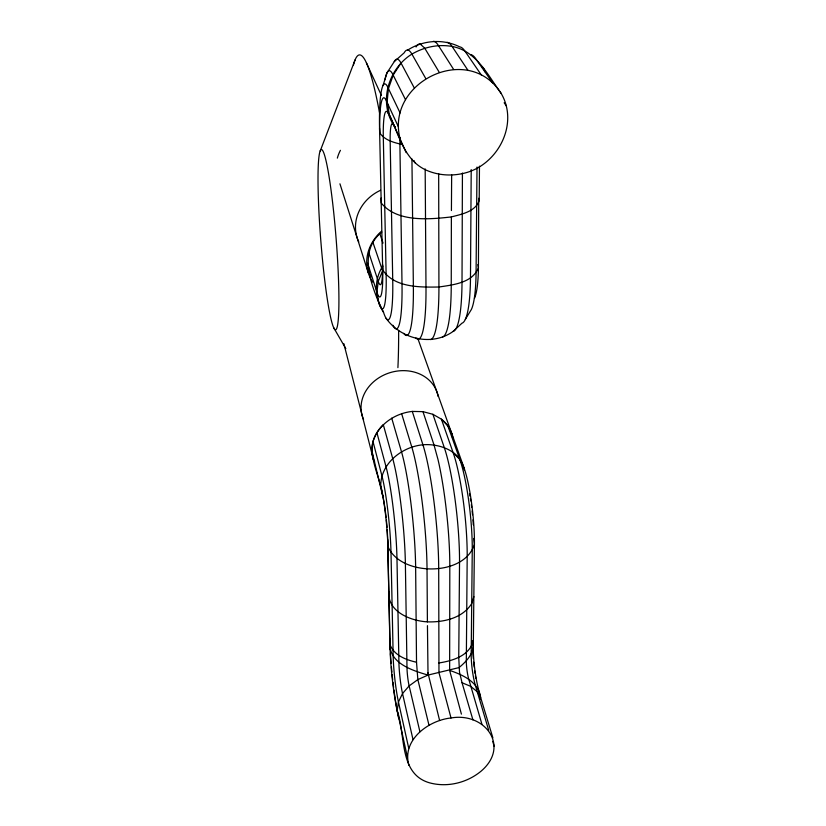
<?xml version="1.0" encoding="UTF-8"?>
<svg xmlns="http://www.w3.org/2000/svg" width="826" height="826" viewBox="0 0 826 826"><rect width="100%" height="100%" fill="white"/><g stroke="black" fill="none" stroke-linecap="round" stroke-linejoin="round"><path stroke-width="1.24" d="M462.426 173.047L462.013 282.151A87.174 14.569 85.6 0 1 453.164 331.391C431.864 346.765 400.775 339.083 386.072 318.258M479.472 166.15L479.204 200.739C475.053 211.848 461.527 214.223 451.378 216.928L451.244 285.238A91.954 14.651 85.6 0 1 442.488 337.008M387.198 529.703A31.935 3.345 84.3 0 1 387.652 539.471L390.12 649.143A44.697 4.502 83.7 0 0 397.182 710.597C405.803 734.799 398.648 773.859 429.386 782.78C447.258 787.715 467.041 782.872 481.197 771.071C510.613 745.888 484.532 711.991 451.017 717.98L438.967 672.653L438.699 568.329A85.987 11.43 84.1 0 0 422.912 444.78L412.288 411.42C394.993 413.268 378.256 424.481 373.001 441.559C369.325 459.721 379.908 476.881 382.397 494.588A31.935 3.345 84.3 0 1 386.124 517.654M471.212 169.609L470.479 277.99A79.657 13.835 85.6 0 1 461.992 323.173L453.164 331.391M477.015 167.048L476.065 273.065A69.921 12.504 85.6 0 1 471.367 309.492L465.306 319.404M451.419 210.558L451.657 174.844M480.433 699.415L479.317 692.343A32.875 5.101 82.9 0 1 473.288 646.995L474.423 544.138L473.742 538.449M367.611 263.257L376.945 292.228L378.752 302.781A59.111 7.052 85.5 0 0 386.145 275.182L383.305 137.147A38.956 5.132 86.1 0 1 388.199 113.379L389.459 115.093C398.999 134.896 404.193 160.254 426.309 170.197C439.246 175.866 453.753 176.382 467.237 172.376C498.956 162.774 518.718 123.105 501.145 93.41C487.805 75.3 476.623 50.944 452.07 46.442C438.172 43.995 424.017 47.02 411.906 54.103C388.623 68.475 378.432 101.422 393.63 125.129A26.267 3.552 86.1 0 0 390.171 140.998L392.722 279.828A70.427 8.632 85.5 0 1 383.522 312.28L378.081 300.809C369.108 278.827 359.785 249.772 381.808 232.023M400.527 140.43C383.76 82.714 468.301 41.176 501.145 93.41M408.984 765.444C401.405 740.22 428.467 720.262 451.017 717.98M473.845 596.599L471.708 603.589L471.192 654.182A22.178 3.387 82.9 0 0 475.26 684.93L488.693 730.298M383.037 85.429L387.064 72.719L394.281 61.599L404.172 52.823A98.057 14.589 86.2 0 1 411.906 54.103L425.71 78.46M473.164 641.028C469.478 656.009 452.121 660.955 438.689 662.999M320.22 150.972L355.066 59.947M394.281 61.599A89.755 12.679 86.1 0 1 401.023 63.055L393.279 74.918L388.426 88.661L387.157 101.701L389.459 115.093L406.185 152.665M382.727 266.22C373.579 280.055 374.725 298.537 383.522 312.28M407.796 50.045C423.191 40.02 443.294 38.657 459.762 46.896A97.602 18.017 86.4 0 1 464.749 50.871L481.3 74.939M407.363 757.05L397.182 710.597L398.452 701.966L402.53 693.541L409.138 685.9L417.842 679.591L428.023 675.069L458.998 667.615C466.824 661.172 475.57 651.993 472.637 640.935M451.378 216.928C429.024 219.437 396.986 222.462 381.23 203.01L381.065 198.054M387.652 539.471L388.809 591.684C387.291 611.777 410.728 620.925 427.403 621.864C443.645 622.401 462.498 618.261 471.708 603.589L472.255 550.901A64.232 10.129 83.8 0 0 459.845 459.524L447.888 425.906L441.404 419.174L432.907 414.301L422.974 411.647L412.288 411.42M402.272 144.519C394.054 142.609 384.637 140.306 379.702 132.831L379.547 128.35A66.204 8.725 86.1 0 1 387.704 87.06L400.114 112.966M428.993 725.218L417.842 679.591L416.521 662.245C406.02 659.86 393.93 655.4 389.924 644.404L388.809 591.684M422.974 411.647L433.98 444.853L437.966 459.401A84.438 11.853 84 0 1 449.809 566.182L449.633 670.392C462.983 674.935 478.677 682.018 480.732 697.805L492.874 737.845M432.907 414.301L444.326 447.661A80.06 11.791 83.9 0 1 459.535 562.341L458.75 657.362L459.493 672.116L462.044 682.741L470.562 686.292L476.932 691.434L480.732 697.805M463.541 467.784C459.803 450.5 438.823 443.407 422.912 444.78C401.994 446.814 380.941 463.169 380.724 485.44A43.097 4.481 84.3 0 1 387.848 546.316C400.269 576.744 464.955 576.93 474.423 544.138A53.866 8.642 83.8 0 0 464.016 467.846L417.801 338.423M452.762 437.305A41.279 34.558 -17.3 0 0 441.394 419.174L453.133 452.627L459.845 459.524L464.016 467.846L464.357 470.139M395.324 127.08L393.63 125.129L395.169 127.256M492.616 82.827L475.559 58.45A89.177 17.109 86.4 0 0 470.83 54.702M504.159 102.765L506.359 105.934M467.981 70.344L452.07 46.442A102.971 18.12 86.3 0 0 447.021 42.312M453.598 69.384L438.379 45.482A104.892 17.491 86.3 0 0 433.495 41.3M439.164 72.151L424.709 48.135L420.104 43.933A103.219 16.252 86.2 0 0 416.067 46.968M333.694 327.695A90.333 7.702 85.5 0 0 333.704 212.447A90.333 7.702 85.5 0 0 318.01 179.036A90.333 7.702 85.5 0 0 333.694 327.695L345.836 348.686M383.501 496.632L382.397 494.588L371.855 450.8M374.56 461.703L373.486 459.71L343.853 343.688M401.023 63.055L414.218 87.855M447.888 425.906L451.936 434.022L452.452 437.377M369.377 273.468L371.111 276.927M405.494 99.636L392.763 74.319A78.893 10.686 86.1 0 0 384.947 79.781M366.393 62.859L381.436 95.475M398.442 126.884L386.165 100.39A52.585 6.866 86.1 0 0 379.702 132.831M413.971 160.502L414.982 162.815M485.11 71.883L483.737 68.61A78.263 15.446 86.5 0 0 482.012 66.586M379.805 233.624L383.027 243.102M372.991 242.607L382.614 270.866L378.246 281.336L376.945 292.228A46.948 5.545 85.5 0 0 382.696 269.999L379.547 128.35M368.83 252.715L378.246 281.336A34.785 4.151 85.5 0 0 382.521 264.63L382.696 269.999C394.498 287.747 419.835 287.293 438.926 287.004C452.989 284.867 472.544 282.977 478.43 267.738L478.719 198.271M339.94 183.816L368.272 272.786M401.622 413.64L411.813 447.114A84.603 10.614 84.1 0 1 427.021 568.629L427.403 621.864M481.899 724.165L468.693 678.889A12.999 1.931 83 0 1 466.318 660.79L467.186 557.116A73.163 11.203 83.9 0 0 453.133 452.627M492.709 741.335L494.175 746.281M462.044 682.741L472.926 719.88M391.72 418.152L401.498 451.791A80.359 9.52 84.2 0 1 415.633 567.049L416.521 662.245M449.633 670.392L461.404 714.118M376.893 432.628L386.031 466.742A64.645 6.969 84.3 0 1 396.976 558.892L398.917 662.535A22.333 2.333 83.7 0 0 402.53 693.541L413 739.58M373.001 441.559L381.953 475.941A54.258 5.689 84.3 0 1 391.008 552.945L393.176 656.205A33.123 3.366 83.7 0 0 398.452 701.966L408.725 748.232M439.618 720.52L427.909 672.746M419.907 731.722L409.138 685.9A13.071 1.425 83.6 0 1 406.991 667.676L405.38 563.714A73.555 8.27 84.3 0 0 392.701 458.502L383.285 424.636A41.279 34.558 -17.3 0 0 374.323 461.806M477.872 264.526L478.43 267.738A58.636 10.666 85.6 0 1 474.454 298.351M389.82 638.653L389.924 641.854A56.271 5.72 83.7 0 0 390.223 649.948M389.924 641.854C388.044 662.875 411.885 670.402 428.023 675.069L427.445 625.664M411.937 158.984L413.361 286.137A87.546 11.791 85.5 0 1 403.759 333.343M425.173 168.917L425.989 287.314A92.151 13.133 85.5 0 1 415.922 337.999M438.668 173.728L438.926 287.004A93.658 14.135 85.6 0 1 430.687 339.631M398.782 718.816A56.271 5.72 83.7 0 1 393.94 689.958M393.62 687.418A56.271 5.72 83.7 0 1 392.99 682.317M392.701 679.777A56.271 5.72 83.7 0 1 392.154 674.635M391.896 672.065A56.271 5.72 83.7 0 1 391.421 667.005M391.101 663.278A56.271 5.72 83.7 0 1 390.419 653.676M475.786 678.249A44.356 6.928 82.8 0 1 475.404 675.802M475.043 673.324A44.356 6.928 82.8 0 1 474.702 670.857M474.238 667.14A44.356 6.928 82.8 0 1 473.68 662.163M473.339 658.518A44.356 6.928 82.8 0 1 472.823 651.384M472.534 644.239A44.356 6.928 82.8 0 1 472.503 640.811M400.104 137.632A15.374 2.168 86.1 0 0 399.898 144.096L402.004 283.576A80.132 10.242 85.5 0 1 392.908 325.248M469.591 493.834A42.776 6.907 83.8 0 1 470.004 496.127M470.407 498.501A42.776 6.907 83.8 0 1 470.789 500.938M471.326 504.645A42.776 6.907 83.8 0 1 471.656 507.143M472.111 510.964A42.776 6.907 83.8 0 1 472.513 514.794M472.957 519.833A42.776 6.907 83.8 0 1 473.288 524.809M386.382 520.091A31.935 3.345 84.3 0 1 387.033 527.329M372.671 282.1A44.139 39.503 -21.3 0 1 381.405 231.321M353.456 64.944A181.152 21.042 85.6 0 1 379.444 112.439M398.628 330.379A181.152 21.042 85.6 0 1 397.905 367.642M358.763 241.956A41.816 37.934 -21.5 0 1 380.538 190.29M363.564 419.536A39.245 33.422 -17.3 0 1 389.924 372.691A39.245 33.422 -17.3 0 1 438.121 396.449M337.349 158.117A37.841 35.115 -22 0 1 340.426 150.322"/></g></svg>
